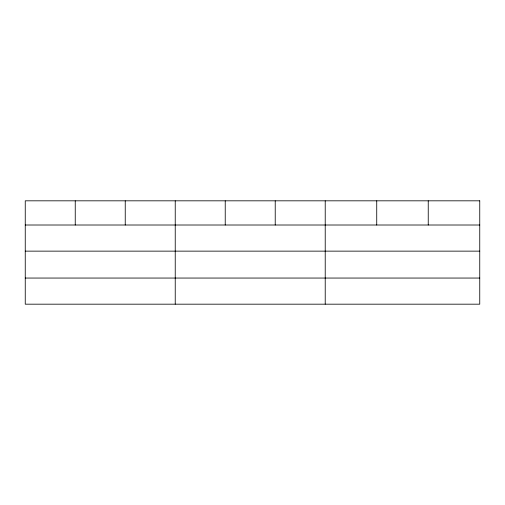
<?xml version="1.0" encoding="UTF-8"?>
<svg xmlns="http://www.w3.org/2000/svg" width="505" height="505" viewBox="0 0 505 505"><rect width="100%" height="100%" fill="white"/><g stroke="black" fill="none" stroke-linecap="round" stroke-linejoin="round"><path stroke-width="0.76" d="M25.25 225.009L479.75 225.009M25.25 251.136L479.75 251.136M25.25 278.053L479.75 278.053M428.24 200.82L428.24 225.009M376.73 200.82L376.73 225.009M325.22 200.82L325.22 304.18M275.225 200.82L275.225 225.009M225.23 200.82L225.23 225.009M175.235 200.82L175.235 304.18M125.24 200.82L125.24 225.009M75.245 200.82L75.245 225.009M479.75 200.82L25.25 200.82L25.25 304.18L479.75 304.18L479.75 200.82"/></g></svg>
